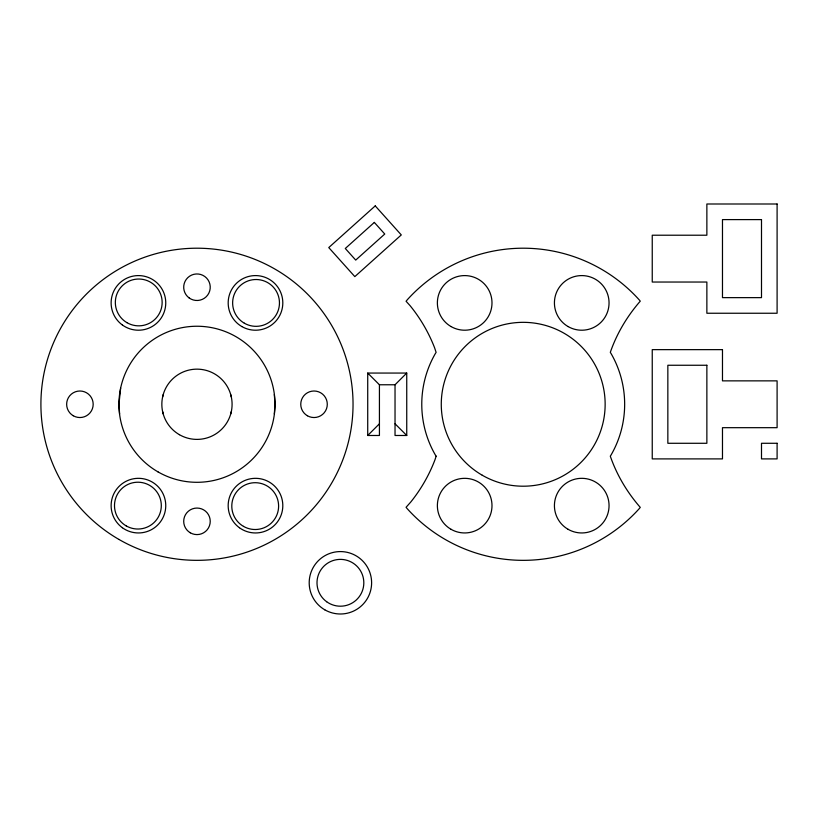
<?xml version="1.0" encoding="UTF-8"?>
<svg xmlns="http://www.w3.org/2000/svg" width="818" height="818" viewBox="0 0 818 818"><rect width="100%" height="100%" fill="white"/><g stroke="black" fill="none" stroke-linecap="round" stroke-linejoin="round"><path stroke-width="1.23" d="M120.645 388.049L118.937 404.276L119.612 414.031M274.327 414.031L275.001 404.276L274.327 394.521M162.618 396.975L163.283 394.521M230.666 414.031L231.32 411.577M395.033 384.767L406.74 373.059L406.74 435.483L395.033 435.483L395.033 384.767L379.429 384.767L367.722 373.059L406.74 373.059M379.429 384.767L379.429 435.483L367.722 435.483L379.429 423.785M395.033 423.785L406.74 435.483M230.666 394.521L231.32 396.975M162.618 411.577L163.283 414.031M367.722 373.059L367.722 435.483M436.137 456.188L435.023 459.665A156.074 156.074 0 0 1 410.759 502.037L406.076 507.283L407.231 508.704A156.074 156.074 0 0 0 639.195 508.704L640.269 507.385C627.191 492.385 616.792 475.013 610.3 456.178L611.066 454.992A101.442 101.442 0 0 0 611.066 353.55L610.3 352.364C616.792 333.529 627.191 316.157 640.269 301.157L639.195 299.838A156.074 156.074 0 0 0 407.231 299.838L406.086 301.259L410.033 305.605A156.074 156.074 0 0 1 434.603 347.803L436.117 352.384L435.36 353.55A101.442 101.442 0 0 0 435.36 454.992L436.137 456.188M375.237 205.891L328.764 247.578L354.828 276.617L401.29 234.93L375.237 205.891M374.337 222.414L345.298 248.478L355.718 260.093L384.757 234.03L374.337 222.414M777.1 203.999L706.864 203.999L706.864 235.216L652.243 235.216L652.243 282.036L706.864 282.036L706.864 313.243L777.1 313.243L777.1 203.999M761.497 219.602L722.478 219.602L722.478 297.64L761.497 297.64L761.497 219.602M722.478 349.644L652.243 349.644L652.243 458.898L722.478 458.898L722.478 427.681L777.1 427.681L777.1 380.861L722.478 380.861L722.478 349.644M706.864 365.257L667.846 365.257L667.846 443.284L706.864 443.284L706.864 365.257M777.1 443.284L761.497 443.284L761.497 458.898L777.1 458.898L777.1 443.284M243.498 526.383A23.415 23.415 0 0 0 278.611 506.107A23.415 23.415 0 0 0 243.498 485.831A23.415 23.415 0 0 0 243.498 526.383M244.337 323.202A23.415 23.415 0 0 0 279.459 302.926A23.415 23.415 0 0 0 244.337 282.65A23.415 23.415 0 0 0 244.337 323.202M127.035 322.711A23.415 23.415 0 0 0 162.148 302.435A23.415 23.415 0 0 0 127.035 282.159A23.415 23.415 0 0 0 127.035 322.711M324.797 609.819A31.217 31.217 0 0 0 371.617 582.784A31.217 31.217 0 0 0 324.797 555.759A31.217 31.217 0 0 0 324.797 609.819M326.648 601.731A23.415 23.415 0 0 0 363.693 585.238A23.415 23.415 0 0 0 330.881 561.404A23.415 23.415 0 0 0 326.648 601.731M239.439 527.743A27.311 27.311 0 0 0 282.66 508.499A27.311 27.311 0 0 0 244.388 480.687A27.311 27.311 0 0 0 239.439 527.743M118.937 539.43A156.074 156.074 0 0 0 353.039 404.276A156.074 156.074 0 0 0 118.937 269.112A156.074 156.074 0 0 0 118.937 539.43M122.393 325.002A27.311 27.311 0 0 0 165.604 305.758A27.311 27.311 0 0 0 127.332 277.946A27.311 27.311 0 0 0 122.393 325.002M157.956 471.853A78.037 78.037 0 0 0 275.001 404.276A78.037 78.037 0 0 0 157.956 336.689A78.037 78.037 0 0 0 157.956 471.853M73.283 415.759A13.262 13.262 0 0 0 93.18 404.276A13.262 13.262 0 0 0 73.283 392.783A13.262 13.262 0 0 0 73.283 415.759M190.338 532.815A13.262 13.262 0 0 0 210.236 521.322A13.262 13.262 0 0 0 190.338 509.839A13.262 13.262 0 0 0 190.338 532.815M307.394 415.759A13.262 13.262 0 0 0 327.292 404.276A13.262 13.262 0 0 0 307.394 392.783A13.262 13.262 0 0 0 307.394 415.759M122.393 527.743A27.311 27.311 0 0 0 165.604 508.499A27.311 27.311 0 0 0 127.332 480.687A27.311 27.311 0 0 0 122.393 527.743M179.408 434.685A35.113 35.113 0 0 0 232.087 404.276A35.113 35.113 0 0 0 179.408 373.857A35.113 35.113 0 0 0 179.408 434.685M241.842 326.556A27.311 27.311 0 0 0 282.813 302.905A27.311 27.311 0 0 0 241.842 279.245A27.311 27.311 0 0 0 241.842 326.556M189.173 297.956A13.262 13.262 0 0 0 210.165 288.611A13.262 13.262 0 0 0 191.576 275.104A13.262 13.262 0 0 0 189.173 297.956M451.035 529.297A27.311 27.311 0 0 0 491.996 505.647A27.311 27.311 0 0 0 451.035 481.986A27.311 27.311 0 0 0 451.035 529.297M568.081 326.556A27.311 27.311 0 0 0 609.052 302.905A27.311 27.311 0 0 0 568.081 279.245A27.311 27.311 0 0 0 568.081 326.556M482.242 475.227A81.933 81.933 0 0 0 605.146 404.276A81.933 81.933 0 0 0 482.242 333.315A81.933 81.933 0 0 0 482.242 475.227M568.081 529.297A27.311 27.311 0 0 0 609.052 505.647A27.311 27.311 0 0 0 568.081 481.986A27.311 27.311 0 0 0 568.081 529.297M451.035 326.556A27.311 27.311 0 0 0 491.996 302.905A27.311 27.311 0 0 0 451.035 279.245A27.311 27.311 0 0 0 451.035 326.556M126.187 525.892A23.415 23.415 0 0 0 161.31 505.616A23.415 23.415 0 0 0 126.187 485.35A23.415 23.415 0 0 0 126.187 525.892"/></g></svg>
